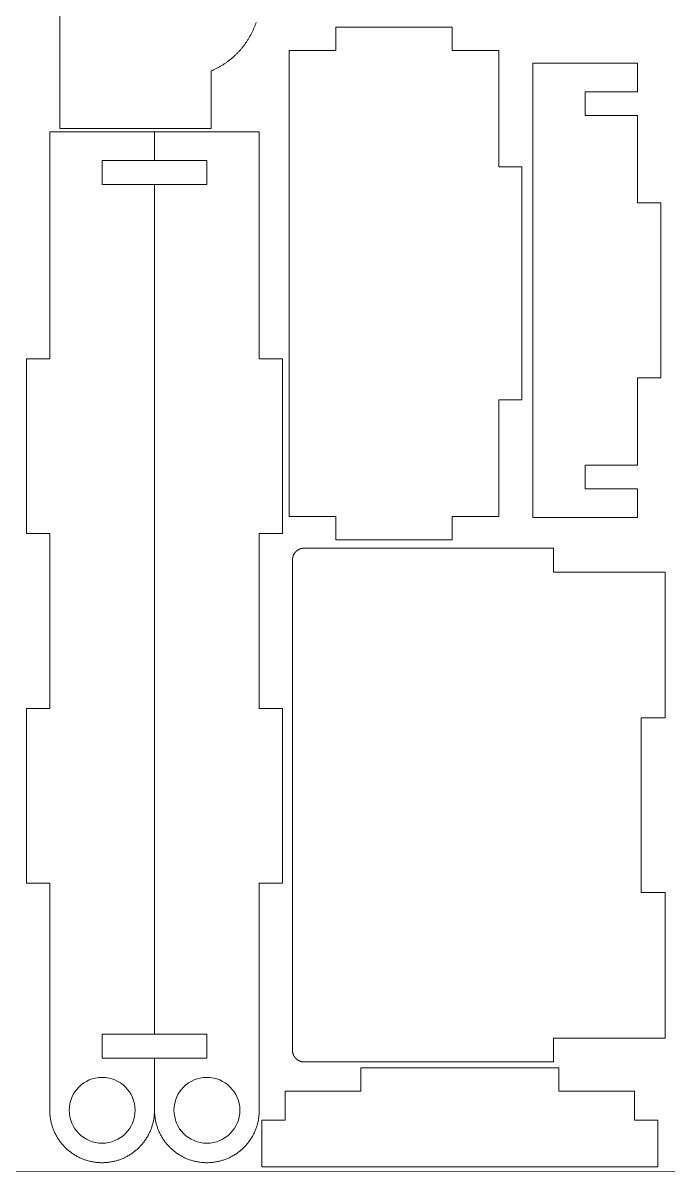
# Model space of a CAD drawing. Header units: inches. Extents: x -505 to 101, y 135 to 440.
# Drawn here: x -414.4 to -303.6, y 135.2 to 332.4 of the extents above; entities that cross this region are included whole.
import ezdxf

# ---------------------------------------------------------------- set-up
doc = ezdxf.new("R2010")
doc.units = ezdxf.units.IN
doc.header["$MEASUREMENT"] = 0
doc.layers.add('Capa 1', color=7, linetype='Continuous')
doc.layers.add('Capa 3', color=150, linetype='Continuous')

msp = doc.modelspace()

# ---------------------------------------------------------------- linework, layer by layer
at = {"layer": 'Capa 1', "color": 28, "lineweight": 9, "true_color": 0x11100b}
for points in [[(-408.1, 339.28), (-408.1, 314.28), (-382.1, 314.28), (-382.1, 324.19), (-381.89, 324.28), (-381.67, 324.38), (-381.56, 324.43), (-381.45, 324.48), (-381.34, 324.54), (-381.23, 324.59), (-381.12, 324.65), (-381.02, 324.7), (-380.91, 324.76), (-380.8, 324.82), (-380.69, 324.88), (-380.59, 324.94), (-380.48, 325), (-380.37, 325.06), (-380.27, 325.13), (-380.16, 325.19), (-380.06, 325.26), (-379.95, 325.32), (-379.85, 325.39), (-379.74, 325.46), (-379.64, 325.53), (-379.54, 325.6), (-379.44, 325.67), (-379.33, 325.75), (-379.23, 325.82), (-379.13, 325.9), (-379.03, 325.97), (-378.93, 326.05), (-378.83, 326.13), (-378.73, 326.21), (-378.64, 326.29), (-378.54, 326.37), (-378.44, 326.45), (-378.34, 326.54), (-378.25, 326.62), (-378.15, 326.71), (-378.06, 326.79), (-377.97, 326.88), (-377.87, 326.97), (-377.78, 327.06), (-377.69, 327.15), (-377.6, 327.24), (-377.51, 327.33), (-377.42, 327.43), (-377.33, 327.52), (-377.25, 327.62), (-377.16, 327.71), (-377.07, 327.81), (-376.99, 327.91), (-376.91, 328.01), (-376.82, 328.1), (-376.74, 328.2), (-376.66, 328.31), (-376.58, 328.41), (-376.5, 328.51), (-376.42, 328.61), (-376.34, 328.72), (-376.27, 328.82), (-376.19, 328.93), (-376.12, 329.03), (-376.04, 329.14), (-375.97, 329.25), (-375.9, 329.36), (-375.83, 329.47), (-375.76, 329.58), (-375.69, 329.69), (-375.63, 329.8), (-375.56, 329.91), (-375.49, 330.02), (-375.43, 330.13), (-375.37, 330.25), (-375.31, 330.36), (-375.25, 330.48), (-375.19, 330.59), (-375.13, 330.71), (-375.07, 330.82), (-375.01, 330.94), (-374.96, 331.05), (-374.9, 331.17), (-374.85, 331.29), (-374.8, 331.41), (-374.75, 331.53), (-374.7, 331.64), (-374.65, 331.76), (-374.6, 331.88), (-374.56, 332), (-374.51, 332.12), (-374.47, 332.24), (-374.43, 332.36), (-374.39, 332.48)], [(-328.71, 307.72), (-332.71, 307.72), (-332.71, 327.72), (-340.71, 327.72), (-340.71, 331.72), (-360.71, 331.72), (-360.71, 327.72), (-368.71, 327.72), (-368.71, 287.72), (-368.71, 247.72), (-360.71, 247.72), (-360.71, 243.72), (-340.71, 243.72), (-340.71, 247.72), (-332.71, 247.72), (-332.71, 267.72), (-328.71, 267.72), (-328.71, 287.72), (-328.71, 307.72)], [(-308.86, 247.53), (-326.86, 247.53), (-326.86, 286.53), (-326.86, 325.53), (-308.86, 325.53), (-308.86, 320.63), (-317.86, 320.63), (-317.86, 316.53), (-308.86, 316.53), (-308.86, 301.52), (-304.86, 301.52), (-304.86, 286.53), (-304.86, 271.53), (-308.86, 271.53), (-308.86, 256.52), (-317.86, 256.52), (-317.86, 252.42), (-308.86, 252.42), (-308.86, 247.53)], [(-391.83, 313.73), (-409.82, 313.73), (-409.82, 274.76), (-413.82, 274.76), (-413.82, 244.76), (-409.82, 244.76), (-409.82, 214.76), (-413.82, 214.76), (-413.82, 184.76), (-409.82, 184.76), (-409.82, 145.54)], [(-391.83, 145.76), (-391.83, 154.71), (-382.83, 154.71), (-382.83, 158.81), (-391.83, 158.81), (-391.83, 304.71), (-382.83, 304.71), (-382.83, 308.81), (-391.83, 308.81), (-391.83, 313.73), (-373.83, 313.73), (-373.83, 274.76), (-369.83, 274.76), (-369.83, 244.76), (-373.83, 244.76), (-373.83, 214.76), (-369.83, 214.76), (-369.83, 184.76), (-373.83, 184.76), (-373.83, 145.54)], [(-391.83, 304.71), (-400.82, 304.71), (-400.82, 308.81), (-391.83, 308.81)], [(-323.28, 158.16), (-323.28, 154.06), (-366.13, 154.06), (-366.15, 154.06), (-366.17, 154.06), (-366.19, 154.06), (-366.22, 154.06), (-366.24, 154.06), (-366.26, 154.06), (-366.28, 154.06), (-366.31, 154.06), (-366.33, 154.07), (-366.35, 154.07), (-366.37, 154.07), (-366.4, 154.07), (-366.42, 154.08), (-366.44, 154.08), (-366.47, 154.08), (-366.49, 154.09), (-366.51, 154.09), (-366.54, 154.1), (-366.56, 154.1), (-366.58, 154.11), (-366.61, 154.11), (-366.63, 154.12), (-366.65, 154.13), (-366.68, 154.13), (-366.7, 154.14), (-366.72, 154.15), (-366.75, 154.15), (-366.77, 154.16), (-366.79, 154.17), (-366.82, 154.18), (-366.84, 154.19), (-366.86, 154.2), (-366.89, 154.21), (-366.91, 154.21), (-366.93, 154.22), (-366.95, 154.24), (-366.98, 154.25), (-367, 154.26), (-367.02, 154.27), (-367.04, 154.28), (-367.07, 154.29), (-367.09, 154.3), (-367.11, 154.32), (-367.13, 154.33), (-367.16, 154.34), (-367.18, 154.35), (-367.2, 154.37), (-367.22, 154.38), (-367.24, 154.4), (-367.26, 154.41), (-367.28, 154.42), (-367.31, 154.44), (-367.33, 154.46), (-367.35, 154.47), (-367.37, 154.49), (-367.39, 154.5), (-367.41, 154.52), (-367.43, 154.54), (-367.45, 154.55), (-367.47, 154.57), (-367.48, 154.59), (-367.5, 154.61), (-367.52, 154.62), (-367.54, 154.64), (-367.56, 154.66), (-367.58, 154.68), (-367.59, 154.7), (-367.61, 154.72), (-367.63, 154.74), (-367.65, 154.76), (-367.66, 154.77), (-367.68, 154.79), (-367.69, 154.82), (-367.71, 154.84), (-367.73, 154.86), (-367.74, 154.88), (-367.76, 154.9), (-367.77, 154.92), (-367.79, 154.94), (-367.8, 154.96), (-367.81, 154.98), (-367.83, 155), (-367.84, 155.03), (-367.85, 155.05), (-367.87, 155.07), (-367.88, 155.09), (-367.89, 155.11), (-367.9, 155.14), (-367.91, 155.16), (-367.93, 155.18), (-367.94, 155.2), (-367.95, 155.23), (-367.96, 155.25), (-367.97, 155.27), (-367.98, 155.3), (-367.99, 155.32), (-367.99, 155.34), (-368, 155.37), (-368.01, 155.39), (-368.02, 155.41), (-368.03, 155.44), (-368.03, 155.46), (-368.04, 155.48), (-368.05, 155.51), (-368.06, 155.53), (-368.06, 155.55), (-368.07, 155.58), (-368.07, 155.6), (-368.08, 155.62), (-368.08, 155.65), (-368.09, 155.67), (-368.09, 155.69), (-368.1, 155.71), (-368.1, 155.74), (-368.1, 155.76), (-368.11, 155.78), (-368.11, 155.81), (-368.11, 155.83), (-368.12, 155.85), (-368.12, 155.88), (-368.12, 155.9), (-368.12, 155.92), (-368.12, 155.94), (-368.12, 155.97), (-368.13, 155.99), (-368.13, 156.01), (-368.13, 156.03), (-368.13, 240.26), (-368.13, 240.28), (-368.13, 240.3), (-368.13, 240.32), (-368.12, 240.34), (-368.12, 240.37), (-368.12, 240.39), (-368.12, 240.41), (-368.12, 240.44), (-368.12, 240.46), (-368.11, 240.48), (-368.11, 240.5), (-368.11, 240.53), (-368.1, 240.55), (-368.1, 240.57), (-368.1, 240.6), (-368.09, 240.62), (-368.09, 240.64), (-368.08, 240.67), (-368.08, 240.69), (-368.07, 240.71), (-368.07, 240.74), (-368.06, 240.76), (-368.06, 240.78), (-368.05, 240.81), (-368.04, 240.83), (-368.03, 240.85), (-368.03, 240.88), (-368.02, 240.9), (-368.01, 240.92), (-368, 240.95), (-367.99, 240.97), (-367.99, 240.99), (-367.98, 241.02), (-367.97, 241.04), (-367.96, 241.06), (-367.95, 241.08), (-367.94, 241.11), (-367.93, 241.13), (-367.91, 241.15), (-367.9, 241.17), (-367.89, 241.2), (-367.88, 241.22), (-367.87, 241.24), (-367.85, 241.26), (-367.84, 241.29), (-367.83, 241.31), (-367.81, 241.33), (-367.8, 241.35), (-367.79, 241.37), (-367.77, 241.39), (-367.76, 241.41), (-367.74, 241.43), (-367.73, 241.46), (-367.71, 241.48), (-367.69, 241.5), (-367.68, 241.52), (-367.66, 241.54), (-367.65, 241.56), (-367.63, 241.58), (-367.61, 241.6), (-367.59, 241.61), (-367.58, 241.63), (-367.56, 241.65), (-367.54, 241.67), (-367.52, 241.69), (-367.5, 241.71), (-367.48, 241.72), (-367.47, 241.74), (-367.45, 241.76), (-367.43, 241.78), (-367.41, 241.79), (-367.39, 241.81), (-367.37, 241.82), (-367.35, 241.84), (-367.33, 241.86), (-367.31, 241.87), (-367.28, 241.89), (-367.26, 241.9), (-367.24, 241.92), (-367.22, 241.93), (-367.2, 241.94), (-367.18, 241.96), (-367.16, 241.97), (-367.13, 241.98), (-367.11, 242), (-367.09, 242.01), (-367.07, 242.02), (-367.04, 242.03), (-367.02, 242.04), (-367, 242.05), (-366.98, 242.07), (-366.95, 242.08), (-366.93, 242.09), (-366.91, 242.1), (-366.89, 242.11), (-366.86, 242.12), (-366.84, 242.12), (-366.82, 242.13), (-366.79, 242.14), (-366.77, 242.15), (-366.75, 242.16), (-366.72, 242.16), (-366.7, 242.17), (-366.68, 242.18), (-366.65, 242.18), (-366.63, 242.19), (-366.61, 242.2), (-366.58, 242.2), (-366.56, 242.21), (-366.54, 242.21), (-366.51, 242.22), (-366.49, 242.22), (-366.47, 242.23), (-366.44, 242.23), (-366.42, 242.23), (-366.4, 242.24), (-366.37, 242.24), (-366.35, 242.24), (-366.33, 242.25), (-366.31, 242.25), (-366.28, 242.25), (-366.26, 242.25), (-366.24, 242.25), (-366.22, 242.25), (-366.19, 242.25), (-366.17, 242.25), (-366.15, 242.26), (-323.28, 242.26), (-323.28, 238.16), (-308.13, 238.16), (-304.13, 238.16), (-304.13, 213.16), (-308.23, 213.16), (-308.23, 198.16), (-308.23, 183.16), (-304.13, 183.16), (-304.13, 158.16), (-308.13, 158.16), (-323.28, 158.16)], [(-391.83, 154.71), (-400.83, 154.71), (-400.83, 158.81), (-391.83, 158.81)], [(-322.37, 153.04), (-339.37, 153.04), (-356.37, 153.04), (-356.37, 149.04), (-369.37, 149.04), (-369.37, 144.04), (-373.37, 144.04), (-373.37, 136.04), (-339.37, 136.04), (-305.37, 136.04), (-305.37, 144.04), (-309.37, 144.04), (-309.37, 149.04), (-322.37, 149.04), (-322.37, 153.04)], [(-373.83, 145.76), (-373.83, 145.6), (-373.83, 145.44), (-373.84, 145.29), (-373.85, 145.13), (-373.86, 144.98), (-373.88, 144.82), (-373.89, 144.67), (-373.91, 144.51), (-373.94, 144.36), (-373.96, 144.2), (-373.99, 144.05), (-374.02, 143.89), (-374.06, 143.74), (-374.09, 143.59), (-374.13, 143.44), (-374.17, 143.29), (-374.22, 143.14), (-374.26, 142.99), (-374.31, 142.84), (-374.36, 142.69), (-374.42, 142.55), (-374.48, 142.4), (-374.54, 142.26), (-374.6, 142.11), (-374.66, 141.97), (-374.73, 141.83), (-374.8, 141.69), (-374.87, 141.55), (-374.94, 141.42), (-375.02, 141.28), (-375.1, 141.14), (-375.18, 141.01), (-375.26, 140.88), (-375.35, 140.75), (-375.44, 140.62), (-375.53, 140.49), (-375.62, 140.37), (-375.72, 140.24), (-375.81, 140.12), (-375.91, 140), (-376.01, 139.88), (-376.11, 139.76), (-376.22, 139.65), (-376.33, 139.53), (-376.44, 139.42), (-376.55, 139.31), (-376.66, 139.2), (-376.77, 139.1), (-376.89, 138.99), (-377.01, 138.89), (-377.13, 138.79), (-377.25, 138.69), (-377.37, 138.6), (-377.5, 138.5), (-377.63, 138.41), (-377.75, 138.32), (-377.88, 138.24), (-378.02, 138.15), (-378.15, 138.07), (-378.28, 137.99), (-378.42, 137.91), (-378.55, 137.84), (-378.69, 137.76), (-378.83, 137.69), (-378.97, 137.62), (-379.11, 137.56), (-379.26, 137.5), (-379.4, 137.43), (-379.55, 137.38), (-379.69, 137.32), (-379.84, 137.27), (-379.99, 137.22), (-380.13, 137.17), (-380.28, 137.12), (-380.43, 137.08), (-380.59, 137.04), (-380.74, 137), (-380.89, 136.97), (-381.04, 136.94), (-381.2, 136.91), (-381.35, 136.88), (-381.5, 136.85), (-381.66, 136.83), (-381.81, 136.81), (-381.97, 136.8), (-382.12, 136.78), (-382.28, 136.77), (-382.44, 136.77), (-382.59, 136.76), (-382.75, 136.76), (-382.9, 136.76), (-383.06, 136.76), (-383.22, 136.77), (-383.37, 136.77), (-383.53, 136.78), (-383.68, 136.8), (-383.84, 136.81), (-383.99, 136.83), (-384.15, 136.85), (-384.3, 136.88), (-384.46, 136.91), (-384.61, 136.94), (-384.76, 136.97), (-384.92, 137), (-385.07, 137.04), (-385.22, 137.08), (-385.37, 137.12), (-385.52, 137.17), (-385.67, 137.22), (-385.81, 137.27), (-385.96, 137.32), (-386.11, 137.38), (-386.25, 137.43), (-386.4, 137.5), (-386.54, 137.56), (-386.68, 137.62), (-386.82, 137.69), (-386.96, 137.76), (-387.1, 137.84), (-387.24, 137.91), (-387.37, 137.99), (-387.5, 138.07), (-387.64, 138.15), (-387.77, 138.24), (-387.9, 138.32), (-388.03, 138.41), (-388.15, 138.5), (-388.28, 138.6), (-388.4, 138.69), (-388.52, 138.79), (-388.64, 138.89), (-388.76, 138.99), (-388.88, 139.1), (-388.99, 139.2), (-389.11, 139.31), (-389.22, 139.42), (-389.33, 139.53), (-389.43, 139.65), (-389.54, 139.76), (-389.64, 139.88), (-389.74, 140), (-389.84, 140.12), (-389.94, 140.24), (-390.03, 140.37), (-390.12, 140.49), (-390.22, 140.62), (-390.3, 140.75), (-390.39, 140.88), (-390.47, 141.01), (-390.55, 141.14), (-390.63, 141.28), (-390.71, 141.42), (-390.78, 141.55), (-390.85, 141.69), (-390.92, 141.83), (-390.99, 141.97), (-391.06, 142.11), (-391.12, 142.26), (-391.18, 142.4), (-391.23, 142.55), (-391.29, 142.69), (-391.34, 142.84), (-391.39, 142.99), (-391.44, 143.14), (-391.48, 143.29), (-391.52, 143.44), (-391.56, 143.59), (-391.6, 143.74), (-391.63, 143.89), (-391.66, 144.05), (-391.69, 144.2), (-391.72, 144.36), (-391.74, 144.51), (-391.76, 144.67), (-391.78, 144.82), (-391.79, 144.98), (-391.8, 145.13), (-391.81, 145.29), (-391.82, 145.44), (-391.82, 145.6), (-391.83, 145.76), (-391.83, 145.6), (-391.83, 145.44), (-391.84, 145.29), (-391.85, 145.13), (-391.86, 144.98), (-391.87, 144.82), (-391.89, 144.67), (-391.91, 144.51), (-391.93, 144.36), (-391.96, 144.2), (-391.99, 144.05), (-392.02, 143.89), (-392.05, 143.74), (-392.09, 143.59), (-392.13, 143.44), (-392.17, 143.29), (-392.21, 143.14), (-392.26, 142.99), (-392.31, 142.84), (-392.36, 142.69), (-392.42, 142.55), (-392.47, 142.4), (-392.53, 142.26), (-392.59, 142.11), (-392.66, 141.97), (-392.73, 141.83), (-392.8, 141.69), (-392.87, 141.55), (-392.94, 141.42), (-393.02, 141.28), (-393.1, 141.14), (-393.18, 141.01), (-393.26, 140.88), (-393.35, 140.75), (-393.43, 140.62), (-393.53, 140.49), (-393.62, 140.37), (-393.71, 140.24), (-393.81, 140.12), (-393.91, 140), (-394.01, 139.88), (-394.11, 139.76), (-394.22, 139.65), (-394.32, 139.53), (-394.43, 139.42), (-394.54, 139.31), (-394.66, 139.2), (-394.77, 139.1), (-394.89, 138.99), (-395.01, 138.89), (-395.13, 138.79), (-395.25, 138.69), (-395.37, 138.6), (-395.5, 138.5), (-395.62, 138.41), (-395.75, 138.32), (-395.88, 138.24), (-396.01, 138.15), (-396.15, 138.07), (-396.28, 137.99), (-396.41, 137.91), (-396.55, 137.84), (-396.69, 137.76), (-396.83, 137.69), (-396.97, 137.62), (-397.11, 137.56), (-397.25, 137.5), (-397.4, 137.43), (-397.54, 137.38), (-397.69, 137.32), (-397.84, 137.27), (-397.98, 137.22), (-398.13, 137.17), (-398.28, 137.12), (-398.43, 137.08), (-398.58, 137.04), (-398.73, 137), (-398.89, 136.97), (-399.04, 136.94), (-399.19, 136.91), (-399.35, 136.88), (-399.5, 136.85), (-399.66, 136.83), (-399.81, 136.81), (-399.97, 136.8), (-400.12, 136.78), (-400.28, 136.77), (-400.43, 136.77), (-400.59, 136.76), (-400.75, 136.76), (-400.9, 136.76), (-401.06, 136.76), (-401.21, 136.77), (-401.37, 136.77), (-401.53, 136.78), (-401.68, 136.8), (-401.84, 136.81), (-401.99, 136.83), (-402.15, 136.85), (-402.3, 136.88), (-402.45, 136.91), (-402.61, 136.94), (-402.76, 136.97), (-402.91, 137), (-403.06, 137.04), (-403.22, 137.08), (-403.37, 137.12), (-403.52, 137.17), (-403.66, 137.22), (-403.81, 137.27), (-403.96, 137.32), (-404.1, 137.38), (-404.25, 137.43), (-404.39, 137.5), (-404.54, 137.56), (-404.68, 137.62), (-404.82, 137.69), (-404.96, 137.76), (-405.1, 137.84), (-405.23, 137.91), (-405.37, 137.99), (-405.5, 138.07), (-405.64, 138.15), (-405.77, 138.24), (-405.9, 138.32), (-406.02, 138.41), (-406.15, 138.5), (-406.28, 138.6), (-406.4, 138.69), (-406.52, 138.79), (-406.64, 138.89), (-406.76, 138.99), (-406.88, 139.1), (-406.99, 139.2), (-407.1, 139.31), (-407.21, 139.42), (-407.32, 139.53), (-407.43, 139.65), (-407.54, 139.76), (-407.64, 139.88), (-407.74, 140), (-407.84, 140.12), (-407.94, 140.24), (-408.03, 140.37), (-408.12, 140.49), (-408.21, 140.62), (-408.3, 140.75), (-408.39, 140.88), (-408.47, 141.01), (-408.55, 141.14), (-408.63, 141.28), (-408.71, 141.42), (-408.78, 141.55), (-408.85, 141.69), (-408.92, 141.83), (-408.99, 141.97), (-409.05, 142.11), (-409.12, 142.26), (-409.17, 142.4), (-409.23, 142.55), (-409.29, 142.69), (-409.34, 142.84), (-409.39, 142.99), (-409.43, 143.14), (-409.48, 143.29), (-409.52, 143.44), (-409.56, 143.59), (-409.59, 143.74), (-409.63, 143.89), (-409.66, 144.05), (-409.69, 144.2), (-409.71, 144.36), (-409.74, 144.51), (-409.76, 144.67), (-409.77, 144.82), (-409.79, 144.98), (-409.8, 145.13), (-409.81, 145.29), (-409.82, 145.44), (-409.82, 145.6), (-409.82, 145.76)]]:
    msp.add_lwpolyline(points, dxfattribs=at)
for points in [[(-395.17, 145.76), (-395.17, 148.88), (-397.7, 151.41), (-400.83, 151.41), (-403.95, 151.41), (-406.48, 148.88), (-406.48, 145.76), (-406.48, 142.63), (-403.95, 140.1), (-400.83, 140.1), (-397.7, 140.1), (-395.17, 142.63), (-395.17, 145.76), (-395.17, 145.76), (-395.17, 145.76), (-395.17, 145.76)], [(-377.17, 145.76), (-377.17, 148.88), (-379.7, 151.41), (-382.83, 151.41), (-385.95, 151.41), (-388.48, 148.88), (-388.48, 145.76), (-388.48, 142.63), (-385.95, 140.1), (-382.83, 140.1), (-379.7, 140.1), (-377.17, 142.63), (-377.17, 145.76), (-377.17, 145.76), (-377.17, 145.76), (-377.17, 145.76)]]:
    msp.add_open_spline(points, degree=3, knots=[0, 0, 0, 0, 1, 1, 1, 2, 2, 2, 3, 3, 3, 4, 4, 4, 5, 5, 5, 5], dxfattribs=at)
at = {"layer": 'Capa 3', "lineweight": 0}
msp.add_lwpolyline([(-505.12, 439.55), (100.88, 439.55), (100.88, 135.16), (-505.15, 135.22), (-505.12, 439.55)], dxfattribs=at)

doc.saveas('drawing.dxf')
